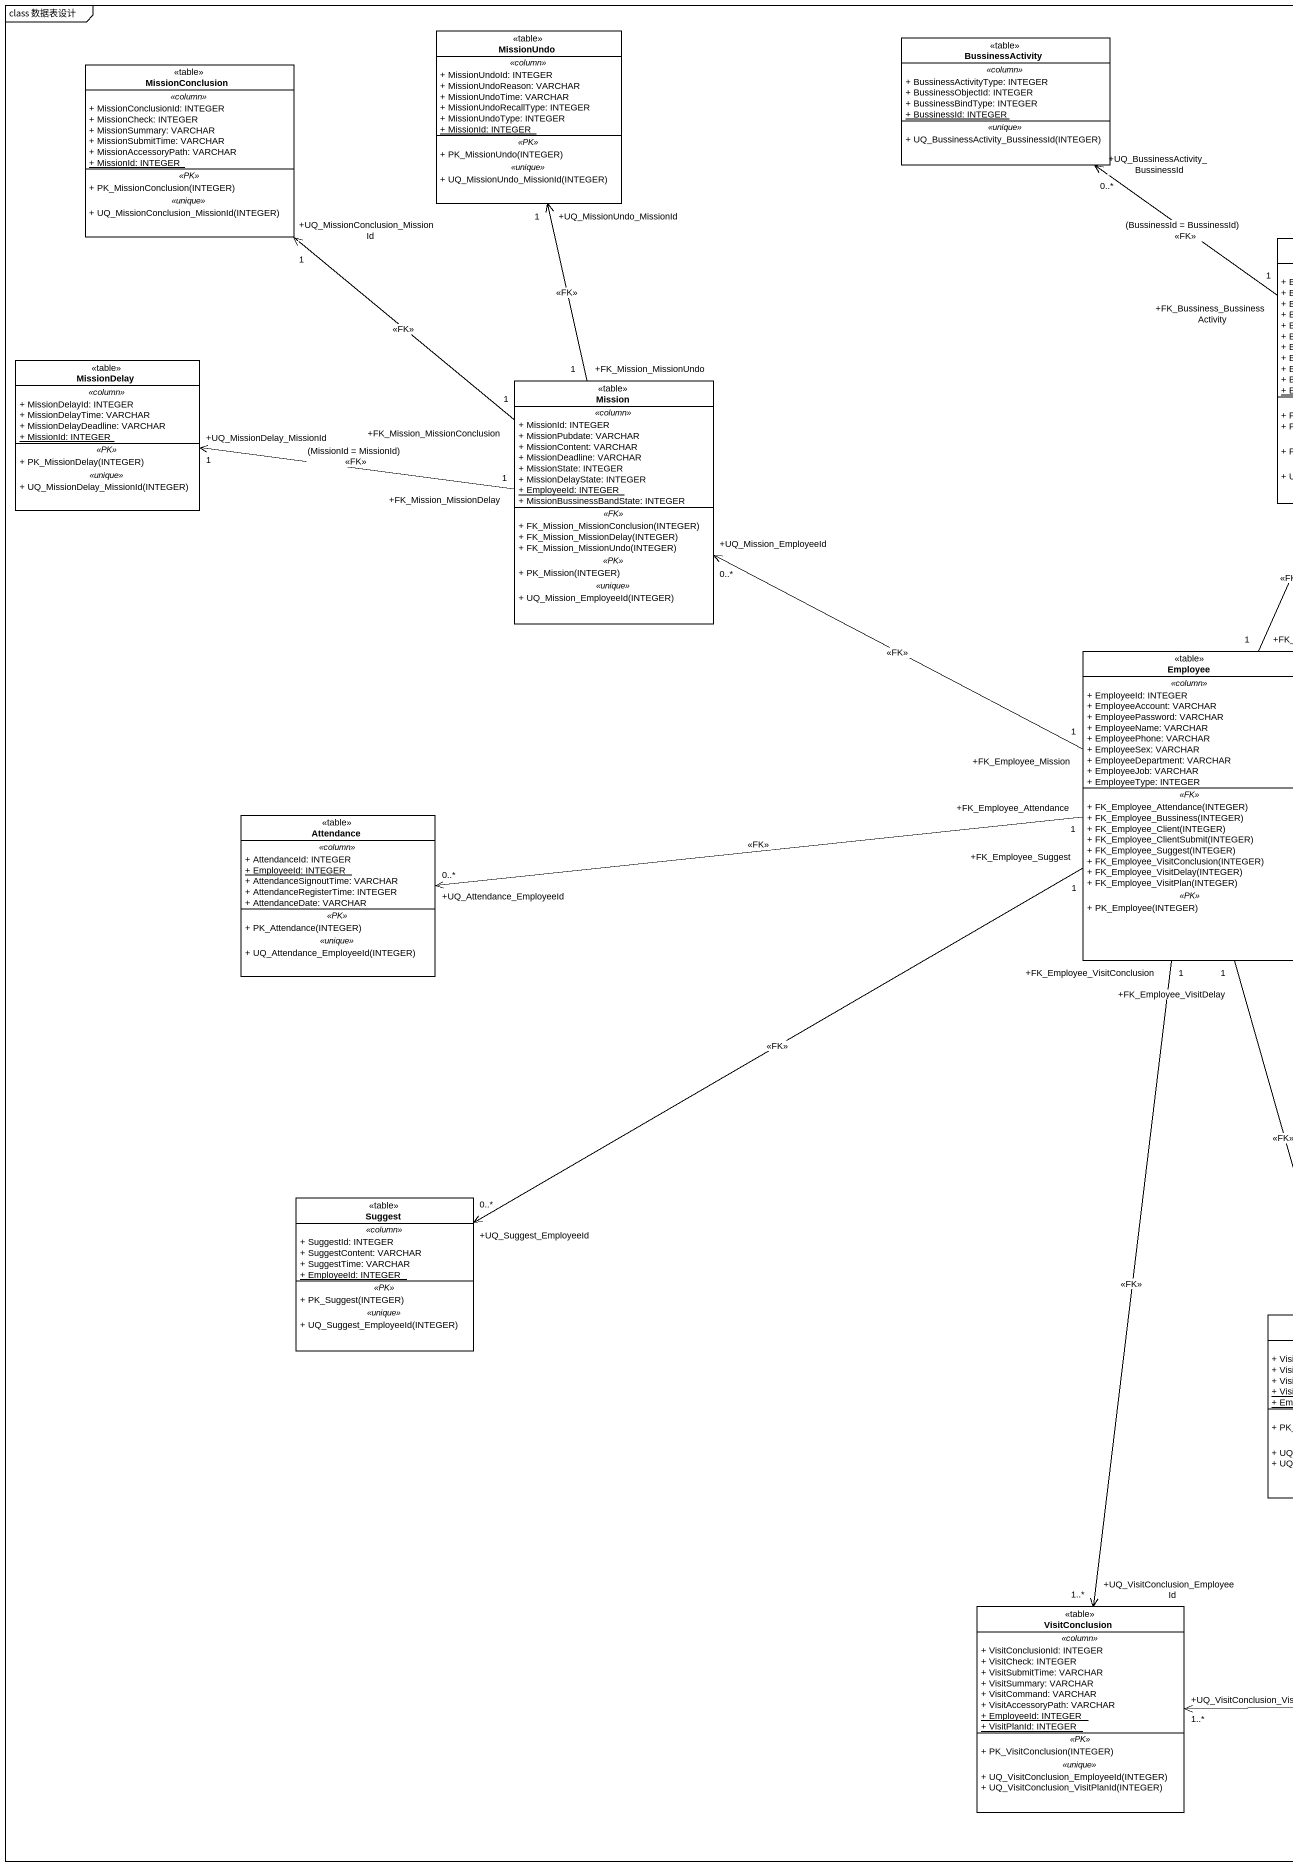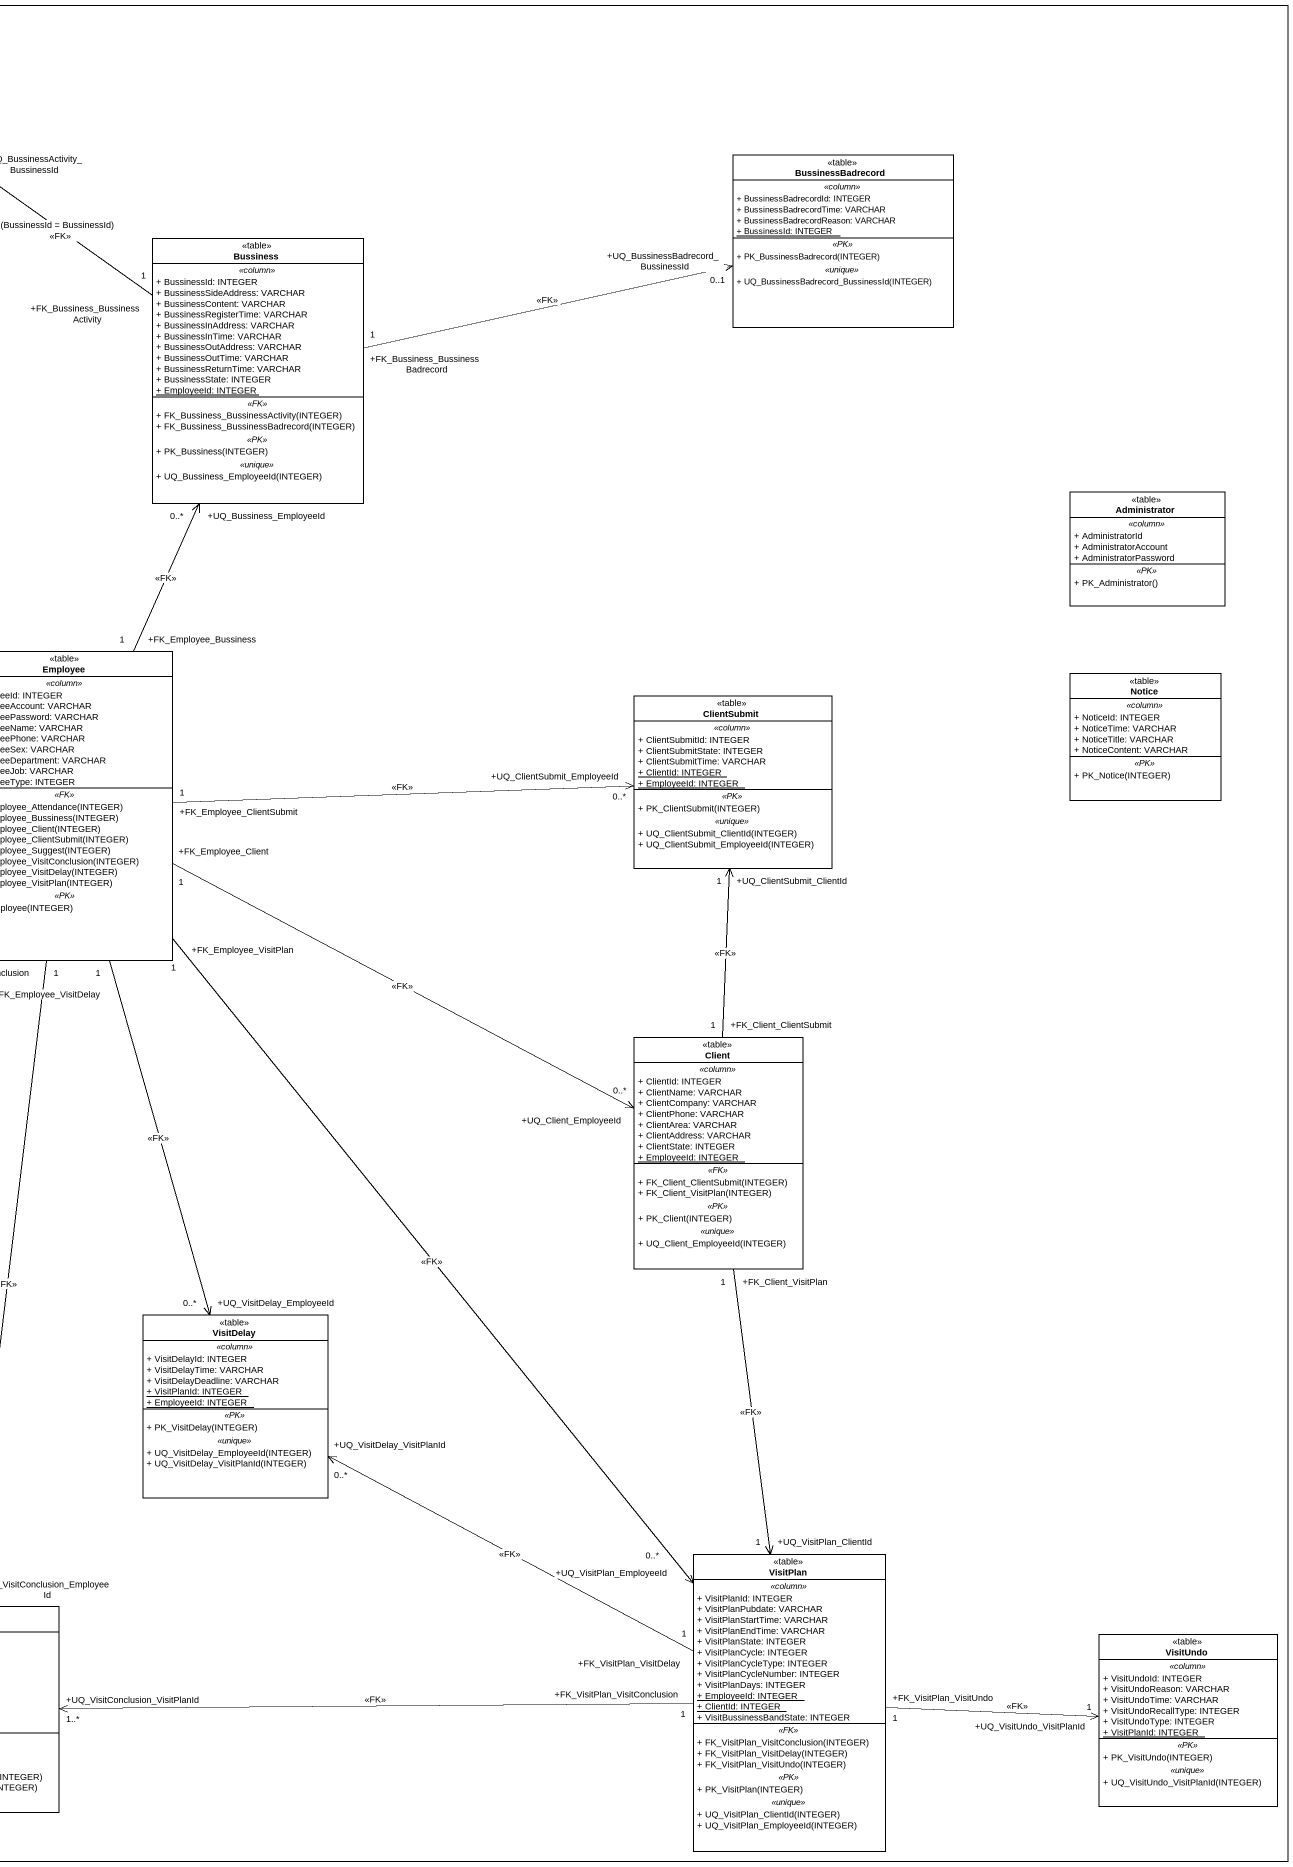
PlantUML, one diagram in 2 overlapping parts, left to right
@startuml
mainframe class 数据表设计
hide circle
hide empty members
skinparam classAttributeIconSize 0
class MissionUndo <<table>> {
  .. <<column>> ..
  + MissionUndoId: INTEGER
  + MissionUndoReason: VARCHAR
  + MissionUndoTime: VARCHAR
  + MissionUndoRecallType: INTEGER
  + MissionUndoType: INTEGER
  {static} + MissionId: INTEGER
  .. <<PK>> ..
  + PK_MissionUndo(INTEGER)
  .. <<unique>> ..
  + UQ_MissionUndo_MissionId(INTEGER)
}
class BussinessActivity <<table>> {
  .. <<column>> ..
  + BussinessActivityType: INTEGER
  + BussinessObjectId: INTEGER
  + BussinessBindType: INTEGER
  {static} + BussinessId: INTEGER
  .. <<unique>> ..
  + UQ_BussinessActivity_BussinessId(INTEGER)
}
class MissionConclusion <<table>> {
  .. <<column>> ..
  + MissionConclusionId: INTEGER
  + MissionCheck: INTEGER
  + MissionSummary: VARCHAR
  + MissionSubmitTime: VARCHAR
  + MissionAccessoryPath: VARCHAR
  {static} + MissionId: INTEGER
  .. <<PK>> ..
  + PK_MissionConclusion(INTEGER)
  .. <<unique>> ..
  + UQ_MissionConclusion_MissionId(INTEGER)
}
class BussinessBadrecord <<table>> {
  .. <<column>> ..
  + BussinessBadrecordId: INTEGER
  + BussinessBadrecordTime: VARCHAR
  + BussinessBadrecordReason: VARCHAR
  {static} + BussinessId: INTEGER
  .. <<PK>> ..
  + PK_BussinessBadrecord(INTEGER)
  .. <<unique>> ..
  + UQ_BussinessBadrecord_BussinessId(INTEGER)
}
class Bussiness <<table>> {
  .. <<column>> ..
  + BussinessId: INTEGER
  + BussinessSideAddress: VARCHAR
  + BussinessContent: VARCHAR
  + BussinessRegisterTime: VARCHAR
  + BussinessInAddress: VARCHAR
  + BussinessInTime: VARCHAR
  + BussinessOutAddress: VARCHAR
  + BussinessOutTime: VARCHAR
  + BussinessReturnTime: VARCHAR
  + BussinessState: INTEGER
  {static} + EmployeeId: INTEGER
  .. <<FK>> ..
  + FK_Bussiness_BussinessActivity(INTEGER)
  + FK_Bussiness_BussinessBadrecord(INTEGER)
  .. <<PK>> ..
  + PK_Bussiness(INTEGER)
  .. <<unique>> ..
  + UQ_Bussiness_EmployeeId(INTEGER)
}
class MissionDelay <<table>> {
  .. <<column>> ..
  + MissionDelayId: INTEGER
  + MissionDelayTime: VARCHAR
  + MissionDelayDeadline: VARCHAR
  {static} + MissionId: INTEGER
  .. <<PK>> ..
  + PK_MissionDelay(INTEGER)
  .. <<unique>> ..
  + UQ_MissionDelay_MissionId(INTEGER)
}
class Mission <<table>> {
  .. <<column>> ..
  + MissionId: INTEGER
  + MissionPubdate: VARCHAR
  + MissionContent: VARCHAR
  + MissionDeadline: VARCHAR
  + MissionState: INTEGER
  + MissionDelayState: INTEGER
  {static} + EmployeeId: INTEGER
  + MissionBussinessBandState: INTEGER
  .. <<FK>> ..
  + FK_Mission_MissionConclusion(INTEGER)
  + FK_Mission_MissionDelay(INTEGER)
  + FK_Mission_MissionUndo(INTEGER)
  .. <<PK>> ..
  + PK_Mission(INTEGER)
  .. <<unique>> ..
  + UQ_Mission_EmployeeId(INTEGER)
}
class Administrator <<table>> {
  .. <<column>> ..
  + AdministratorId
  + AdministratorAccount
  + AdministratorPassword
  .. <<PK>> ..
  + PK_Administrator()
}
class Employee <<table>> {
  .. <<column>> ..
  + EmployeeId: INTEGER
  + EmployeeAccount: VARCHAR
  + EmployeePassword: VARCHAR
  + EmployeeName: VARCHAR
  + EmployeePhone: VARCHAR
  + EmployeeSex: VARCHAR
  + EmployeeDepartment: VARCHAR
  + EmployeeJob: VARCHAR
  + EmployeeType: INTEGER
  .. <<FK>> ..
  + FK_Employee_Attendance(INTEGER)
  + FK_Employee_Bussiness(INTEGER)
  + FK_Employee_Client(INTEGER)
  + FK_Employee_ClientSubmit(INTEGER)
  + FK_Employee_Suggest(INTEGER)
  + FK_Employee_VisitConclusion(INTEGER)
  + FK_Employee_VisitDelay(INTEGER)
  + FK_Employee_VisitPlan(INTEGER)
  .. <<PK>> ..
  + PK_Employee(INTEGER)
}
class ClientSubmit <<table>> {
  .. <<column>> ..
  + ClientSubmitId: INTEGER
  + ClientSubmitState: INTEGER
  + ClientSubmitTime: VARCHAR
  {static} + ClientId: INTEGER
  {static} + EmployeeId: INTEGER
  .. <<PK>> ..
  + PK_ClientSubmit(INTEGER)
  .. <<unique>> ..
  + UQ_ClientSubmit_ClientId(INTEGER)
  + UQ_ClientSubmit_EmployeeId(INTEGER)
}
class Notice <<table>> {
  .. <<column>> ..
  + NoticeId: INTEGER
  + NoticeTime: VARCHAR
  + NoticeTitle: VARCHAR
  + NoticeContent: VARCHAR
  .. <<PK>> ..
  + PK_Notice(INTEGER)
}
class Attendance <<table>> {
  .. <<column>> ..
  + AttendanceId: INTEGER
  {static} + EmployeeId: INTEGER
  + AttendanceSignoutTime: VARCHAR
  + AttendanceRegisterTime: INTEGER
  + AttendanceDate: VARCHAR
  .. <<PK>> ..
  + PK_Attendance(INTEGER)
  .. <<unique>> ..
  + UQ_Attendance_EmployeeId(INTEGER)
}
class Client <<table>> {
  .. <<column>> ..
  + ClientId: INTEGER
  + ClientName: VARCHAR
  + ClientCompany: VARCHAR
  + ClientPhone: VARCHAR
  + ClientArea: VARCHAR
  + ClientAddress: VARCHAR
  + ClientState: INTEGER
  {static} + EmployeeId: INTEGER
  .. <<FK>> ..
  + FK_Client_ClientSubmit(INTEGER)
  + FK_Client_VisitPlan(INTEGER)
  .. <<PK>> ..
  + PK_Client(INTEGER)
  .. <<unique>> ..
  + UQ_Client_EmployeeId(INTEGER)
}
class Suggest <<table>> {
  .. <<column>> ..
  + SuggestId: INTEGER
  + SuggestContent: VARCHAR
  + SuggestTime: VARCHAR
  {static} + EmployeeId: INTEGER
  .. <<PK>> ..
  + PK_Suggest(INTEGER)
  .. <<unique>> ..
  + UQ_Suggest_EmployeeId(INTEGER)
}
class VisitDelay <<table>> {
  .. <<column>> ..
  + VisitDelayId: INTEGER
  + VisitDelayTime: VARCHAR
  + VisitDelayDeadline: VARCHAR
  {static} + VisitPlanId: INTEGER
  {static} + EmployeeId: INTEGER
  .. <<PK>> ..
  + PK_VisitDelay(INTEGER)
  .. <<unique>> ..
  + UQ_VisitDelay_EmployeeId(INTEGER)
  + UQ_VisitDelay_VisitPlanId(INTEGER)
}
class VisitPlan <<table>> {
  .. <<column>> ..
  + VisitPlanId: INTEGER
  + VisitPlanPubdate: VARCHAR
  + VisitPlanStartTime: VARCHAR
  + VisitPlanEndTime: VARCHAR
  + VisitPlanState: INTEGER
  + VisitPlanCycle: INTEGER
  + VisitPlanCycleType: INTEGER
  + VisitPlanCycleNumber: INTEGER
  + VisitPlanDays: INTEGER
  {static} + EmployeeId: INTEGER
  {static} + ClientId: INTEGER
  + VisitBussinessBandState: INTEGER
  .. <<FK>> ..
  + FK_VisitPlan_VisitConclusion(INTEGER)
  + FK_VisitPlan_VisitDelay(INTEGER)
  + FK_VisitPlan_VisitUndo(INTEGER)
  .. <<PK>> ..
  + PK_VisitPlan(INTEGER)
  .. <<unique>> ..
  + UQ_VisitPlan_ClientId(INTEGER)
  + UQ_VisitPlan_EmployeeId(INTEGER)
}
class VisitConclusion <<table>> {
  .. <<column>> ..
  + VisitConclusionId: INTEGER
  + VisitCheck: INTEGER
  + VisitSubmitTime: VARCHAR
  + VisitSummary: VARCHAR
  + VisitCommand: VARCHAR
  + VisitAccessoryPath: VARCHAR
  {static} + EmployeeId: INTEGER
  {static} + VisitPlanId: INTEGER
  .. <<PK>> ..
  + PK_VisitConclusion(INTEGER)
  .. <<unique>> ..
  + UQ_VisitConclusion_EmployeeId(INTEGER)
  + UQ_VisitConclusion_VisitPlanId(INTEGER)
}
class VisitUndo <<table>> {
  .. <<column>> ..
  + VisitUndoId: INTEGER
  + VisitUndoReason: VARCHAR
  + VisitUndoTime: VARCHAR
  + VisitUndoRecallType: INTEGER
  + VisitUndoType: INTEGER
  {static} + VisitPlanId: INTEGER
  .. <<PK>> ..
  + PK_VisitUndo(INTEGER)
  .. <<unique>> ..
  + UQ_VisitUndo_VisitPlanId(INTEGER)
}
Bussiness "+FK_Bussiness_BussinessActivity\n1" -up-> "+UQ_BussinessActivity_BussinessId\n0..*" BussinessActivity : (BussinessId = BussinessId)\n<<FK>>
Bussiness "+FK_Bussiness_BussinessBadrecord\n1" -right-> "+UQ_BussinessBadrecord_BussinessId\n0..1" BussinessBadrecord : <<FK>>
Mission "+FK_Mission_MissionUndo\n1" -up-> "+UQ_MissionUndo_MissionId\n1" MissionUndo : <<FK>>
Mission "+FK_Mission_MissionConclusion\n1" -up-> "+UQ_MissionConclusion_MissionId\n1" MissionConclusion : <<FK>>
Mission "+FK_Mission_MissionDelay\n1" -left-> "+UQ_MissionDelay_MissionId\n1" MissionDelay : (MissionId = MissionId)\n<<FK>>
Employee "+FK_Employee_Bussiness\n1" -up-> "+UQ_Bussiness_EmployeeId\n0..*" Bussiness : <<FK>>
Employee "+FK_Employee_Mission\n1" -left-> "+UQ_Mission_EmployeeId\n0..*" Mission : <<FK>>
Employee "+FK_Employee_ClientSubmit\n1" -right-> "+UQ_ClientSubmit_EmployeeId\n0..*" ClientSubmit : <<FK>>
Employee "+FK_Employee_Attendance\n1" -left-> "+UQ_Attendance_EmployeeId\n0..*" Attendance : <<FK>>
Employee "+FK_Employee_Client\n1" -right-> "+UQ_Client_EmployeeId\n0..*" Client : <<FK>>
Employee "+FK_Employee_Suggest\n1" -left-> "+UQ_Suggest_EmployeeId\n0..*" Suggest : <<FK>>
Employee "+FK_Employee_VisitDelay\n1" --> "+UQ_VisitDelay_EmployeeId\n0..*" VisitDelay : <<FK>>
Employee "+FK_Employee_VisitPlan\n1" --> "+UQ_VisitPlan_EmployeeId\n0..*" VisitPlan : <<FK>>
Employee "+FK_Employee_VisitConclusion\n1" --> "+UQ_VisitConclusion_EmployeeId\n1..*" VisitConclusion : <<FK>>
Client "+FK_Client_ClientSubmit\n1" -up-> "+UQ_ClientSubmit_ClientId\n1" ClientSubmit : <<FK>>
Client "+FK_Client_VisitPlan\n1" --> "+UQ_VisitPlan_ClientId\n1" VisitPlan : <<FK>>
VisitPlan "+FK_VisitPlan_VisitDelay\n1" -left-> "+UQ_VisitDelay_VisitPlanId\n0..*" VisitDelay : <<FK>>
VisitPlan "+FK_VisitPlan_VisitConclusion\n1" -left-> "+UQ_VisitConclusion_VisitPlanId\n1..*" VisitConclusion : <<FK>>
VisitPlan "+FK_VisitPlan_VisitUndo\n1" -right-> "+UQ_VisitUndo_VisitPlanId\n1" VisitUndo : <<FK>>
@enduml
